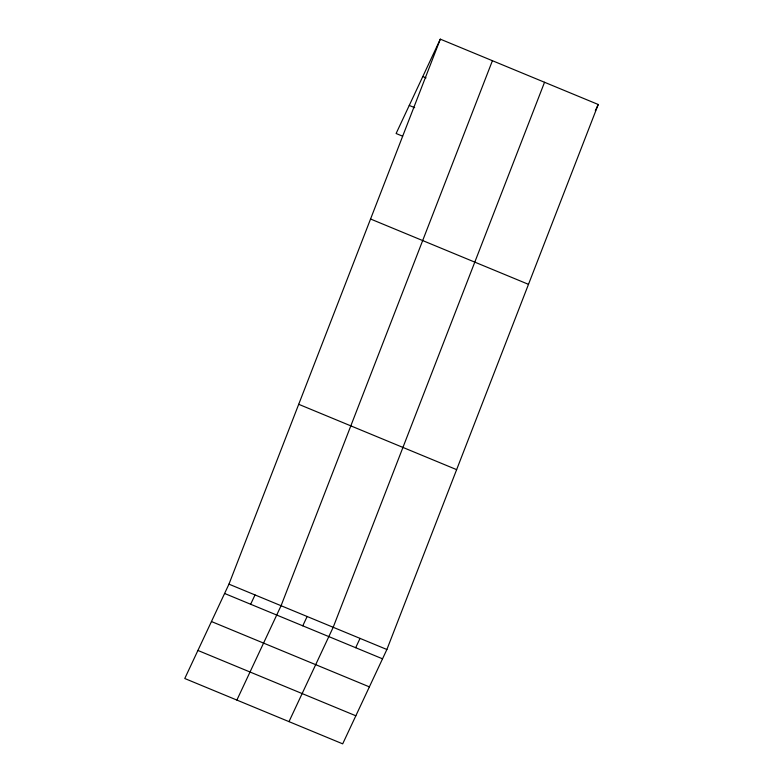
<?xml version="1.0" encoding="UTF-8"?>
<svg xmlns="http://www.w3.org/2000/svg" width="783" height="783" viewBox="0 0 783 783"><rect width="100%" height="100%" fill="white"/><g stroke="black" fill="none" stroke-linecap="round" stroke-linejoin="round"><path stroke-width="1.17" d="M228.959 584.157L440.31 39.15L598.232 104.491L386.89 649.499L342.69 743.85L184.768 678.509L228.959 584.157L386.89 649.499M492.419 60.712L281.077 605.719L236.877 700.071M544.537 82.274L333.196 627.281L288.996 721.632M440.31 39.15L396.11 133.501L402.619 136.193M250.658 604.251L255.023 594.933M302.776 625.813L307.142 616.495M595.325 110.706L598.232 104.491M355.678 647.707L360.043 638.39M422.8 76.528L426.05 77.879M409.255 105.441L414.687 107.682M370.565 219.005L528.496 284.346M298.705 404.302L456.636 469.643M224.594 593.475L382.525 658.816M211.449 621.536L369.38 686.877M197.913 650.448L355.844 715.789"/></g></svg>
